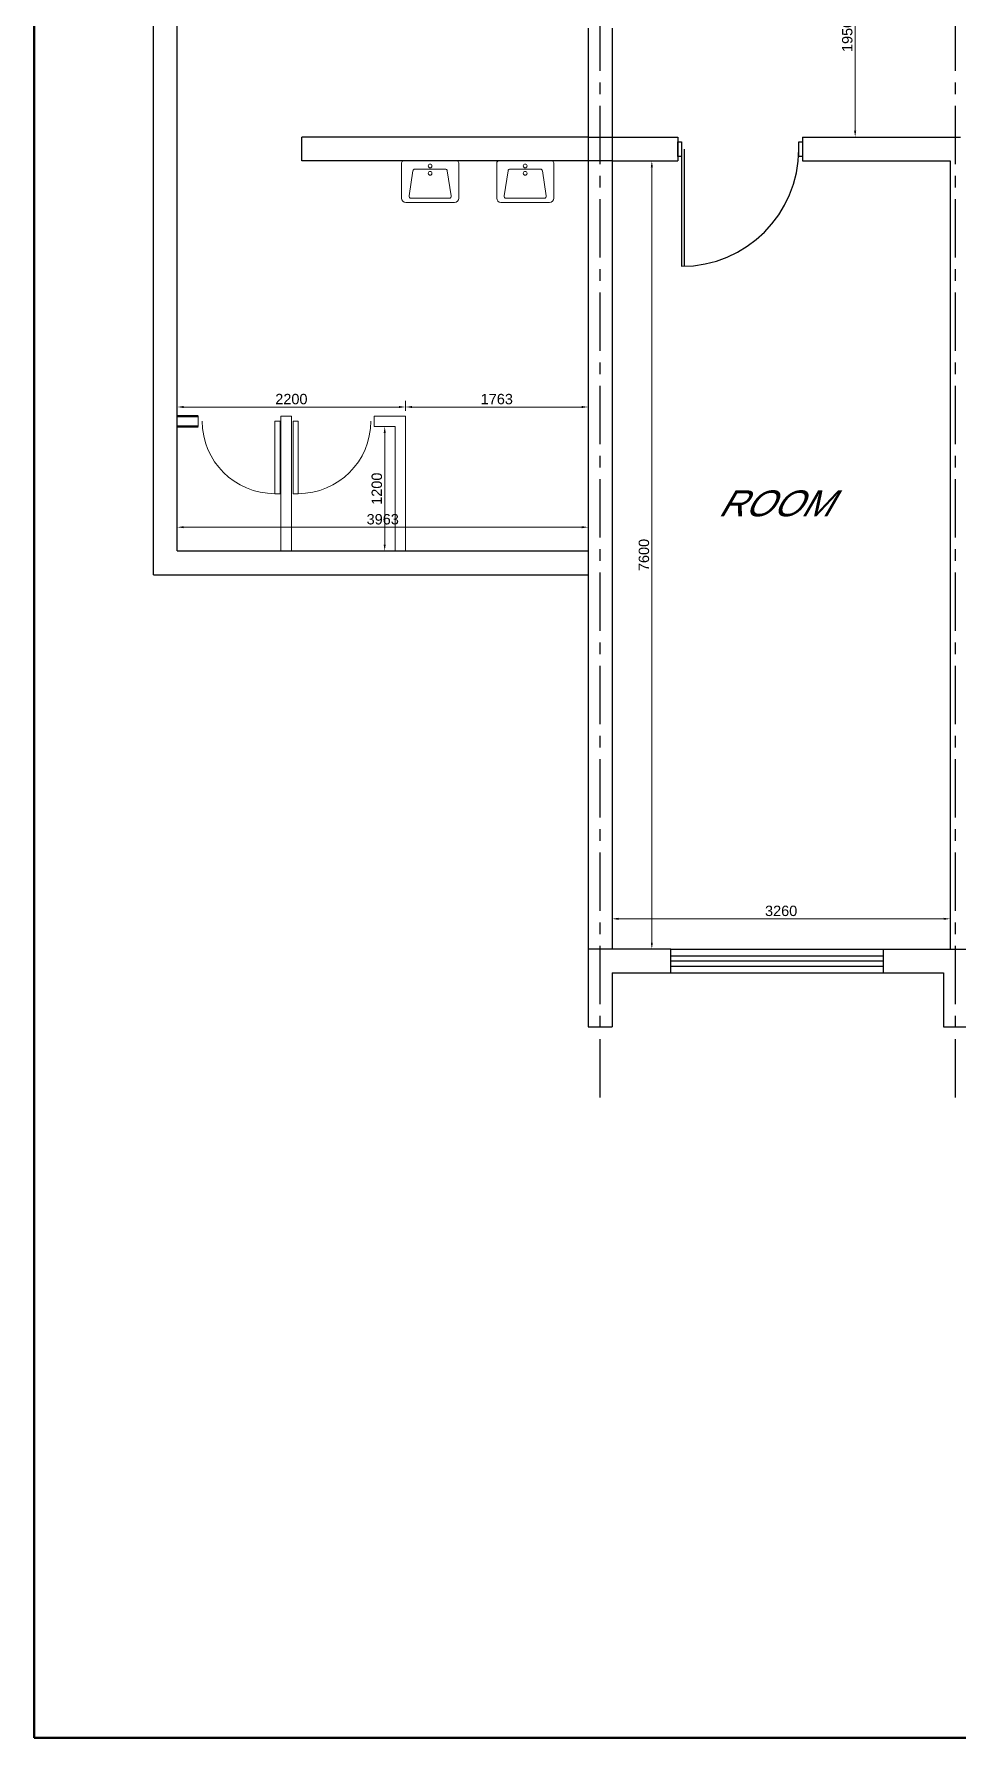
# Model space of a CAD drawing. Extents: x 348043 to 758301, y 133827 to 256568.
# Drawn here: x 579519 to 588428, y 199776 to 216205 of the extents above; entities that cross this region are included whole.
import ezdxf

# ---------------------------------------------------------------- set-up
doc = ezdxf.new("R2010")
doc.units = 0
doc.header["$LTSCALE"] = 900
doc.header["$MEASUREMENT"] = 0
doc.header["$PDMODE"] = 34
doc.linetypes.add('ACAD_ISO02W100', pattern=[15, 12, -3])
doc.linetypes.add('CENTER', pattern=[2, 1.25, -0.25, 0.25, -0.25])
doc.layers.get('DEFPOINTS').update_dxf_attribs({"color": 3, "linetype": 'CONTINUOUS'})
for name, color, linetype, lineweight in [('ARLC-DOOR-W', 140, 'CONTINUOUS', 5), ('ARLC-WALL', 6, 'CONTINUOUS', 15), ('SANITORY', 16, 'CONTINUOUS', 5)]:
    doc.layers.add(name, color=color, linetype=linetype, lineweight=lineweight)
doc.layers.add('door', color=163, linetype='CONTINUOUS')
doc.layers.add('TEXT', color=2, linetype='CONTINUOUS')
doc.styles.add('ROMANS', font='arial.ttf')
doc.dimstyles.new('MSADIM', dxfattribs={"dimscale": 50, "dimtxt": 2.5, "dimasz": 2.5, "dimexe": 1.2, "dimexo": 1, "dimgap": 1, "dimtad": 1, "dimdec": 0, "dimzin": 1, "dimdsep": 46, "dimtxsty": 'ROMANS', "dimcen": 0, "dimclrd": 3, "dimclrt": 6, "dimadec": 0, "dimazin": 0, "dimtfac": 1, "dimtdec": 0, "dimtofl": 0, "dimtmove": 0, "dimatfit": 3, "dimfxl": 1, "dimtvp": 0.1, "dimtolj": 1, "dimtzin": 1, "dimarcsym": 0})

# ---------------------------------------------------------------- blocks, each defined once
blk = doc.blocks.new('*D124')
at = {"layer": 'DEFPOINTS', "color": 0, "lineweight": 50, "ltscale": 1.25}
for p in [(587437, 217162), (587533, 217162), (587533, 215212)]:
    blk.add_point(p, dxfattribs=at)
at = {"layer": 'door', "color": 0, "linetype": 'ACAD_ISO02W100', "lineweight": 9, "ltscale": 1.25}
blk.add_line((587483, 217162), (587377, 217162), dxfattribs=at)
at = {"layer": 'door', "color": 3, "lineweight": 9, "ltscale": 1.25}
blk.add_line((587437, 215275), (587437, 217100), dxfattribs=at)
at = {"layer": 'door', "color": 0, "lineweight": 9, "ltscale": 1.25}
blk.add_line((587483, 215212), (587377, 215212), dxfattribs=at)
at = {"layer": 'door', "color": 3, "lineweight": 50, "ltscale": 1.25}
for points in [[(587426, 217100), (587447, 217100), (587437, 217162)], [(587426, 215275), (587447, 215275), (587437, 215212)]]:
    blk.add_solid(points, dxfattribs=at)
at = {"layer": 'door', "color": 6, "lineweight": 5, "ltscale": 1.25, "insert": (587361, 216187), "char_height": 100, "attachment_point": 5, "rotation": 90, "style": 'ROMANS'}
blk.add_mtext('\\A1;1950', dxfattribs=at)
blk = doc.blocks.new('*D153')
at = {"layer": 'DEFPOINTS', "color": 0, "lineweight": 50, "ltscale": 1.25}
for p in [(588353, 207674), (585093, 207382), (588353, 207382)]:
    blk.add_point(p, dxfattribs=at)
at = {"layer": 'door', "color": 0, "lineweight": 9, "ltscale": 1.25}
blk.add_line((585093, 207432), (585093, 207734), dxfattribs=at)
at = {"layer": 'door', "color": 3, "lineweight": 9, "ltscale": 1.25}
blk.add_line((585155, 207674), (588290, 207674), dxfattribs=at)
at = {"layer": 'door', "color": 0, "linetype": 'ACAD_ISO02W100', "lineweight": 9, "ltscale": 1.25}
blk.add_line((588353, 207432), (588353, 207734), dxfattribs=at)
at = {"layer": 'door', "color": 3, "lineweight": 50, "ltscale": 1.25}
for points in [[(585155, 207684), (585155, 207664), (585093, 207674)], [(588290, 207684), (588290, 207664), (588353, 207674)]]:
    blk.add_solid(points, dxfattribs=at)
at = {"layer": 'door', "color": 6, "lineweight": 5, "ltscale": 1.25, "insert": (586723, 207750), "char_height": 100, "attachment_point": 5, "style": 'ROMANS'}
blk.add_mtext('\\A1;3260', dxfattribs=at)
blk = doc.blocks.new('*D154')
at = {"layer": 'DEFPOINTS', "color": 0, "lineweight": 50, "ltscale": 1.25}
for p in [(585093, 214982), (585476, 214982), (585093, 207382)]:
    blk.add_point(p, dxfattribs=at)
at = {"layer": 'door', "color": 0, "linetype": 'ACAD_ISO02W100', "lineweight": 9, "ltscale": 1.25}
blk.add_line((585143, 214982), (585536, 214982), dxfattribs=at)
at = {"layer": 'door', "color": 3, "lineweight": 9, "ltscale": 1.25}
blk.add_line((585476, 207445), (585476, 214920), dxfattribs=at)
at = {"layer": 'door', "color": 0, "lineweight": 9, "ltscale": 1.25}
blk.add_line((585143, 207382), (585536, 207382), dxfattribs=at)
at = {"layer": 'door', "color": 3, "lineweight": 50, "ltscale": 1.25}
for points in [[(585466, 214920), (585486, 214920), (585476, 214982)], [(585466, 207445), (585486, 207445), (585476, 207382)]]:
    blk.add_solid(points, dxfattribs=at)
at = {"layer": 'door', "color": 6, "lineweight": 5, "ltscale": 1.25, "insert": (585400, 211182), "char_height": 100, "attachment_point": 5, "rotation": 90, "style": 'ROMANS'}
blk.add_mtext('\\A1;7600', dxfattribs=at)
blk = doc.blocks.new('hhh')
at = {"layer": 'ARLC-DOOR-W', "lineweight": -2}
for p, q in [((5670.868, -1049.521), (5670.868, -1049.571)), ((5670.868, -1049.521), (5671.568, -1049.521)), ((5670.868, -1049.521), (5670.868, -1049.571)), ((5670.868, -1049.571), (5671.568, -1049.571)), ((5671.568, -1049.521), (5671.568, -1049.571))]:
    blk.add_line(p, q, dxfattribs=at)
blk.add_arc((5670.868, -1049.521), 0.7, 0, 90, dxfattribs=at)
blk = doc.blocks.new('*D233')
at = {"layer": 'DEFPOINTS', "color": 0, "lineweight": 50, "ltscale": 1.25}
for p in [(582900, 212421), (583000, 212421), (583000, 211221)]:
    blk.add_point(p, dxfattribs=at)
at = {"layer": 'door', "color": 0, "linetype": 'ACAD_ISO02W100', "lineweight": 9, "ltscale": 1.25}
blk.add_line((582950, 212421), (582840, 212421), dxfattribs=at)
at = {"layer": 'door', "color": 3, "lineweight": 9, "ltscale": 1.25}
blk.add_line((582900, 211283), (582900, 212358), dxfattribs=at)
at = {"layer": 'door', "color": 0, "lineweight": 9, "ltscale": 1.25}
blk.add_line((582950, 211221), (582840, 211221), dxfattribs=at)
at = {"layer": 'door', "color": 3, "lineweight": 50, "ltscale": 1.25}
for points in [[(582890, 212358), (582910, 212358), (582900, 212421)], [(582890, 211283), (582910, 211283), (582900, 211221)]]:
    blk.add_solid(points, dxfattribs=at)
at = {"layer": 'door', "color": 6, "lineweight": 5, "ltscale": 1.25, "insert": (582824, 211821), "char_height": 100, "attachment_point": 5, "rotation": 90, "style": 'ROMANS'}
blk.add_mtext('\\A1;1200', dxfattribs=at)
blk = doc.blocks.new('*D234')
at = {"layer": 'DEFPOINTS', "color": 0, "lineweight": 50, "ltscale": 1.25}
for p in [(583100, 212609), (580900, 212521), (583100, 212521)]:
    blk.add_point(p, dxfattribs=at)
at = {"layer": 'door', "color": 0, "lineweight": 9, "ltscale": 1.25}
blk.add_line((580900, 212571), (580900, 212669), dxfattribs=at)
at = {"layer": 'door', "color": 3, "lineweight": 9, "ltscale": 1.25}
blk.add_line((580962, 212609), (583037, 212609), dxfattribs=at)
at = {"layer": 'door', "color": 0, "linetype": 'ACAD_ISO02W100', "lineweight": 9, "ltscale": 1.25}
blk.add_line((583100, 212571), (583100, 212669), dxfattribs=at)
at = {"layer": 'door', "color": 3, "lineweight": 50, "ltscale": 1.25}
for points in [[(580962, 212619), (580962, 212599), (580900, 212609)], [(583037, 212619), (583037, 212599), (583100, 212609)]]:
    blk.add_solid(points, dxfattribs=at)
at = {"layer": 'door', "color": 6, "lineweight": 5, "ltscale": 1.25, "insert": (582000, 212685), "char_height": 100, "attachment_point": 5, "style": 'ROMANS'}
blk.add_mtext('\\A1;2200', dxfattribs=at)
blk = doc.blocks.new('*D235')
at = {"layer": 'DEFPOINTS', "color": 0, "lineweight": 50, "ltscale": 1.25}
for p in [(584863, 212609), (583100, 212521), (584863, 212521)]:
    blk.add_point(p, dxfattribs=at)
at = {"layer": 'door', "color": 0, "lineweight": 9, "ltscale": 1.25}
blk.add_line((583100, 212571), (583100, 212669), dxfattribs=at)
at = {"layer": 'door', "color": 3, "lineweight": 9, "ltscale": 1.25}
blk.add_line((583162, 212609), (584800, 212609), dxfattribs=at)
at = {"layer": 'door', "color": 0, "linetype": 'ACAD_ISO02W100', "lineweight": 9, "ltscale": 1.25}
blk.add_line((584863, 212571), (584863, 212669), dxfattribs=at)
at = {"layer": 'door', "color": 3, "lineweight": 50, "ltscale": 1.25}
for points in [[(583162, 212619), (583162, 212599), (583100, 212609)], [(584800, 212619), (584800, 212599), (584863, 212609)]]:
    blk.add_solid(points, dxfattribs=at)
at = {"layer": 'door', "color": 6, "lineweight": 5, "ltscale": 1.25, "insert": (583981, 212685), "char_height": 100, "attachment_point": 5, "style": 'ROMANS'}
blk.add_mtext('\\A1;1763', dxfattribs=at)
blk = doc.blocks.new('*D236')
at = {"layer": 'DEFPOINTS', "color": 0, "lineweight": 50, "ltscale": 1.25}
for p in [(584863, 211450), (580900, 211221), (584863, 211221)]:
    blk.add_point(p, dxfattribs=at)
at = {"layer": 'door', "color": 0, "lineweight": 9, "ltscale": 1.25}
blk.add_line((580900, 211271), (580900, 211510), dxfattribs=at)
at = {"layer": 'door', "color": 3, "lineweight": 9, "ltscale": 1.25}
blk.add_line((580962, 211450), (584800, 211450), dxfattribs=at)
at = {"layer": 'door', "color": 0, "linetype": 'ACAD_ISO02W100', "lineweight": 9, "ltscale": 1.25}
blk.add_line((584863, 211271), (584863, 211510), dxfattribs=at)
at = {"layer": 'door', "color": 3, "lineweight": 50, "ltscale": 1.25}
for points in [[(580962, 211460), (580962, 211440), (580900, 211450)], [(584800, 211460), (584800, 211440), (584863, 211450)]]:
    blk.add_solid(points, dxfattribs=at)
at = {"layer": 'door', "color": 6, "lineweight": 5, "ltscale": 1.25, "insert": (582881, 211526), "char_height": 100, "attachment_point": 5, "style": 'ROMANS'}
blk.add_mtext('\\A1;3963', dxfattribs=at)
blk = doc.blocks.new('WASHBASIN')
at = {"layer": 'SANITORY', "color": 7, "lineweight": 5, "ltscale": 0.1}
for p, q in [((6119042, -104908), (6119042, -104438)), ((6119082, -104398), (6119422, -104398)), ((6119105, -104470), (6119346, -104508)), ((6119442, -104418), (6119442, -104928)), ((6119082, -104857), (6119082, -104490)), ((6119363, -104528), (6119363, -104819)), ((6119422, -104948), (6119082, -104948)), ((6119105, -104877), (6119346, -104839))]:
    blk.add_line(p, q, dxfattribs=at)
for centre in [(6119322, -104674), (6119393, -104674)]:
    blk.add_circle(centre, 18, dxfattribs=at)
for centre, radius, start, end in [((6119082, -104438), 40, 90, 180), ((6119102, -104490), 20, 80.9394, 180), ((6119102, -104490), 20, 80.9394, 180), ((6119422, -104418), 20, 0, 90), ((6119343, -104528), 20, 0, 80.9394), ((6119082, -104908), 40, 180, 270), ((6119102, -104857), 20, 180, 279.0606), ((6119343, -104819), 20, 279.0606, 0), ((6119422, -104928), 20, 270, 0)]:
    blk.add_arc(centre, radius, start, end, dxfattribs=at)

msp = doc.modelspace()

# ---------------------------------------------------------------- linework, layer by layer
at = {"layer": 'ARLC-WALL', "ltscale": 0.1}
for p, q in [((581099.9, 212520.7), (581099.9, 212420.7)), ((581999.9, 212520.7), (581899.9, 212520.7)), ((581899.9, 212520.7), (581899.9, 211220.7)), ((581999.9, 212520.7), (581999.9, 211220.7)), ((583099.9, 212520.7), (582799.9, 212520.7)), ((582799.9, 212520.7), (582799.9, 212420.7)), ((583099.9, 212520.7), (583099.9, 211220.7)), ((582999.9, 212420.7), (582799.9, 212420.7)), ((582999.9, 212420.7), (582999.9, 211220.7))]:
    msp.add_line(p, q, dxfattribs=at)
at = {"layer": 'door', "linetype": 'CENTER', "ltscale": 0.5}
for p, q in [((584977.8, 205950.1), (584977.8, 218110.3)), ((588402.8, 205950.1), (588402.8, 218110.3))]:
    msp.add_line(p, q, dxfattribs=at)
at = {"layer": 'door', "color": 3, "ltscale": 1.25}
for p, q in [((580669.9, 210990.7), (580669.9, 217392.3)), ((580899.9, 211220.7), (580899.9, 217162.3)), ((584862.8, 216262.3), (584862.8, 207382.3)), ((585092.8, 216262.3), (585092.8, 207382.3)), ((584862.8, 215212.3), (582099.9, 215212.3)), ((582099.9, 214982.3), (582099.9, 215212.3)), ((584862.8, 215212.3), (585727.8, 215212.3)), ((585727.8, 215212.3), (585727.8, 214982.3)), ((586927.8, 215212.3), (588452.8, 215212.3)), ((586927.8, 215212.3), (586927.8, 214982.3)), ((585092.8, 214982.3), (582099.9, 214982.3)), ((583625.5, 214982.3), (583050.5, 214982.3)), ((584542.5, 214982.3), (583967.5, 214982.3)), ((585092.8, 214982.3), (585727.8, 214982.3)), ((586927.8, 214982.3), (588352.8, 214982.3)), ((588352.8, 214982.3), (588352.8, 207382.3)), ((580899.9, 211220.7), (584862.8, 211220.7)), ((580669.9, 210990.7), (584862.8, 210990.7)), ((585660.3, 207382.3), (584862.8, 207382.3)), ((584862.8, 207382.3), (584862.8, 206632.3)), ((585660.3, 207152.3), (585660.3, 207382.3)), ((587710.3, 207382.3), (589095.3, 207382.3)), ((587710.3, 207152.3), (587710.3, 207382.3)), ((585092.8, 207152.3), (585660.3, 207152.3)), ((585092.8, 207152.3), (585092.8, 206632.3)), ((587710.3, 207152.3), (588287.8, 207152.3)), ((588287.8, 207152.3), (588287.8, 206632.3)), ((584862.8, 206632.3), (585092.8, 206632.3)), ((588287.8, 206632.3), (588517.8, 206632.3))]:
    msp.add_line(p, q, dxfattribs=at)
at = {"layer": 'door', "color": 13, "ltscale": 1.25}
for p, q in [((585763, 215095.1), (585763, 213965.5)), ((585786.4, 215095.1), (585786.4, 213965.5)), ((583625.5, 214982.3), (583050.5, 214982.3)), ((584542.5, 214982.3), (583967.5, 214982.3)), ((585660.3, 207382.3), (587710.3, 207382.3)), ((585660.3, 207317.3), (587710.3, 207317.3)), ((585660.3, 207267.3), (587710.3, 207267.3)), ((585660.3, 207217.3), (587710.3, 207217.3)), ((585660.3, 207152.3), (587710.3, 207152.3))]:
    msp.add_line(p, q, dxfattribs=at)
at = {"layer": 'door', "color": 1, "lineweight": 50, "ltscale": 1.25}
for p, q in [((581099.9, 212520.7), (580899.9, 212520.7)), ((581099.9, 212420.7), (580899.9, 212420.7))]:
    msp.add_line(p, q, dxfattribs=at)
msp.add_lwpolyline([(579518.7, 199776), (627593, 199776), (627593, 256567.9), (579518.7, 256567.9)], close=True, dxfattribs=at)
at = {"layer": 'door', "color": 13, "ltscale": 1.25}
for points in [[(585727.8, 215165.9), (585763, 215165.9), (585763, 215024.3), (585727.8, 215024.3)], [(586892.6, 215165.9), (586927.8, 215165.9), (586927.8, 215024.3), (586892.6, 215024.3)]]:
    msp.add_lwpolyline(points, close=True, dxfattribs=at)
msp.add_arc((585763, 215095.1), 1129.6, 270, 0, dxfattribs=at)

# ---------------------------------------------------------------- block references
at = {"layer": 'ARLC-DOOR-W', "ltscale": 0.1, "yscale": 1000, "zscale": 1000}
for p, xscale, rotation in [((-467680.6, 5883341.1), -1000, 90), ((1631586.7, 5883341.1), 1000, 270)]:
    msp.add_blockref('hhh', p, dxfattribs=dict(at, xscale=xscale, rotation=rotation))
at = {"layer": 'SANITORY', "lineweight": 5, "xscale": -1, "rotation": 270}
for p in [(688011.5, -5904459.7), (688928.5, -5904459.7)]:
    msp.add_blockref('WASHBASIN', p, dxfattribs=at)

# ---------------------------------------------------------------- texts
at = {"layer": 'TEXT', "color": 4, "style": 'ROMANS', "oblique": 30}
msp.add_text(' ROOM', height=250, dxfattribs=at).set_placement((586013.7, 211554.9))

# ---------------------------------------------------------------- dimensions: what is measured, and where the dimension line sits
at = {"layer": 'door', "color": 1, "lineweight": 5, "ltscale": 1.25}
for base, p1, p2, picture, middle in [((587436.6, 217162.3), (587533.3, 215212.3), (587533.3, 217162.3), '*D124', (587360.5, 216187.3)), ((585476, 214982.3), (585092.8, 207382.3), (585092.8, 214982.3), '*D154', (585399.9, 211182.3))]:
    dim = msp.add_linear_dim(base=base, p1=p1, p2=p2, angle=90, dimstyle='MSADIM', override={"dimtxt": 2, "dimasz": 1.25, "dimgap": 0.5, "dimlwd": 9, "dimlwe": 9}, dxfattribs=at)
    dim.commit()
    dim.dimension.update_dxf_attribs({"geometry": picture, "text_midpoint": middle})
for p1, p2, distance, picture, middle in [((580899.9, 212520.7), (583099.9, 212520.7), 88.3, '*D234', (581999.9, 212685.1)), ((583099.9, 212520.7), (584862.8, 212520.7), 88.3, '*D235', (583981.4, 212685.1)), ((582999.9, 211220.7), (582999.9, 212420.7), 100, '*D233', (582823.9, 211820.7)), ((580899.9, 211220.7), (584862.8, 211220.7), 229.3, '*D236', (582881.4, 211526.1))]:
    dim = msp.add_aligned_dim(p1=p1, p2=p2, distance=distance, dimstyle='MSADIM', override={"dimtxt": 2, "dimasz": 1.25, "dimgap": 0.5, "dimlwd": 9, "dimlwe": 9}, dxfattribs=at)
    dim.commit()
    dim.dimension.update_dxf_attribs({"geometry": picture, "text_midpoint": middle})
dim = msp.add_linear_dim(base=(588352.8, 207674), p1=(585092.8, 207382.3), p2=(588352.8, 207382.3), dimstyle='MSADIM', override={"dimtxt": 2, "dimasz": 1.25, "dimgap": 0.5, "dimlwd": 9, "dimlwe": 9}, dxfattribs=at)
dim.commit()
dim.dimension.update_dxf_attribs({"geometry": '*D153', "text_midpoint": (586722.8, 207750.1)})

doc.saveas('drawing.dxf')
